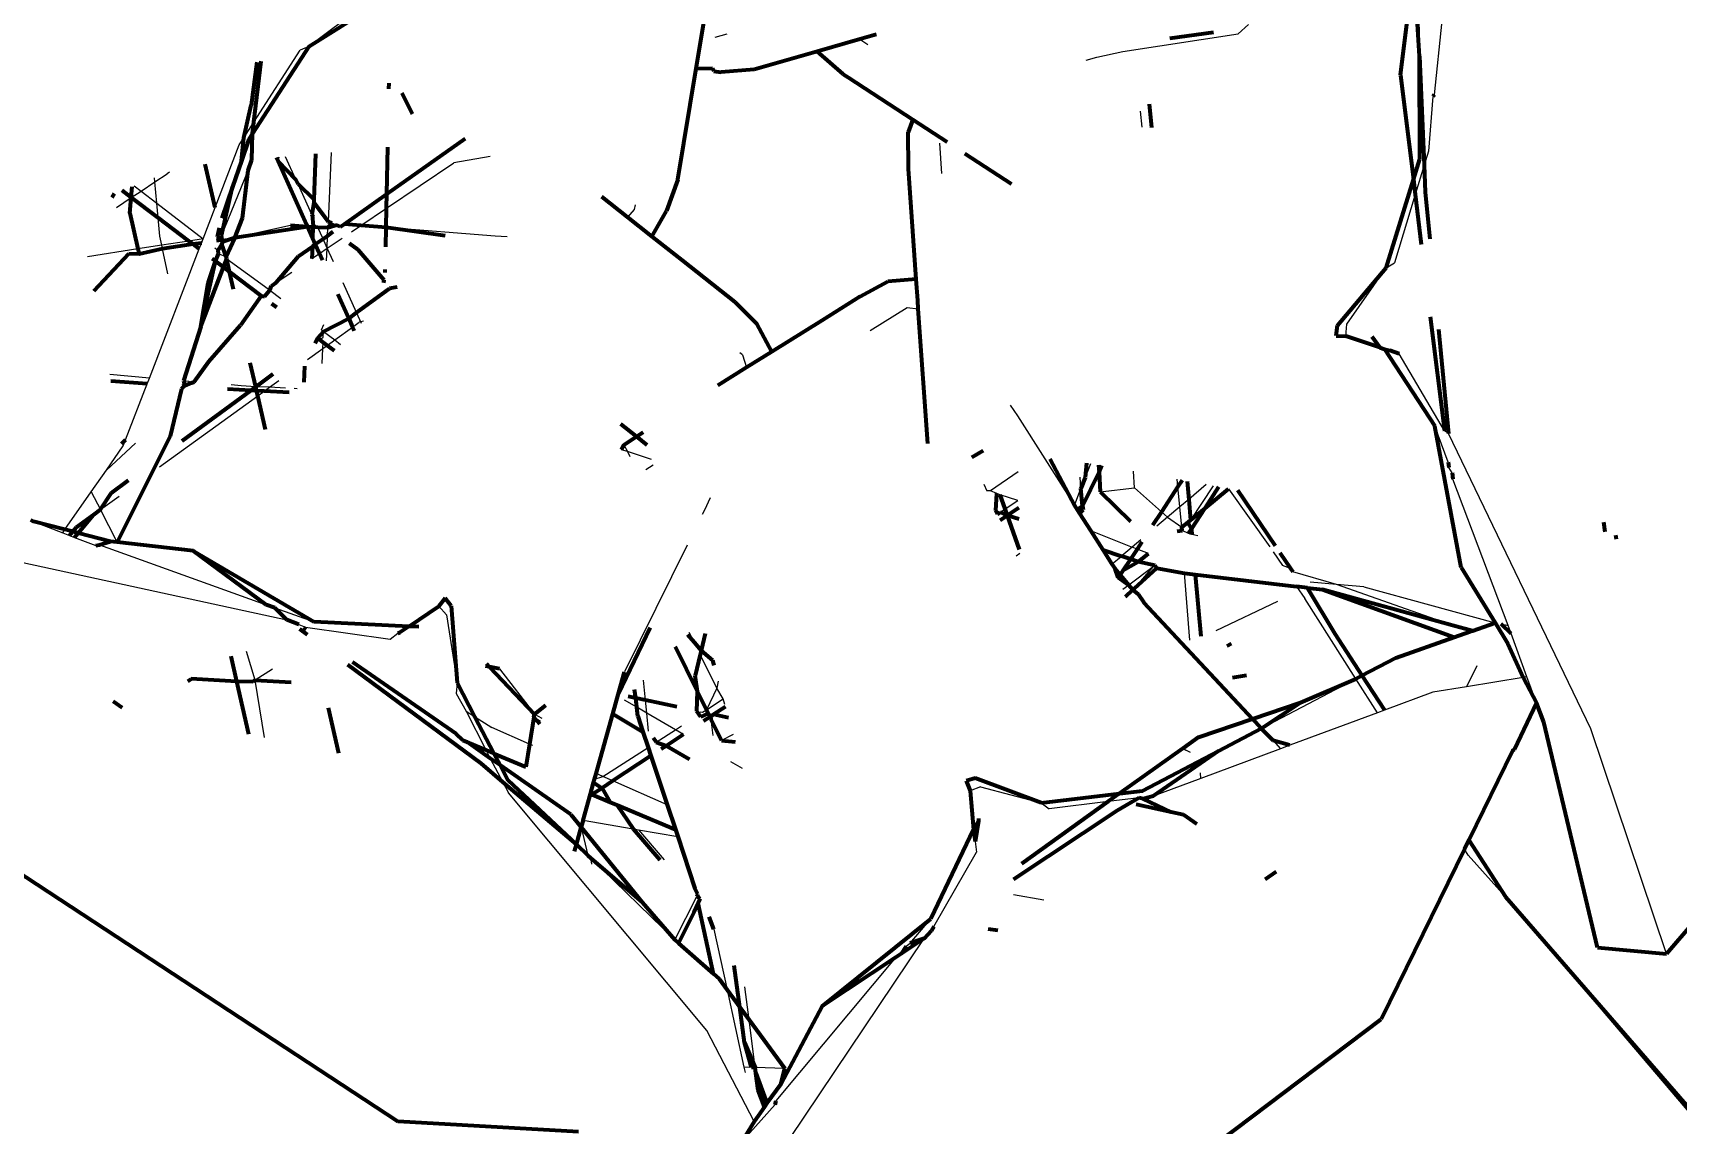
# Model space of a CAD drawing. Header units: millimetres. Extents: x 4307 to 31003, y 2809 to 20009.
# Drawn here: x 11019.29 to 11040.59, y 12878.41 to 12892.54 of the extents above; entities that cross this region are included whole.
import ezdxf

# ---------------------------------------------------------------- set-up
doc = ezdxf.new("R2010")
doc.units = ezdxf.units.MM
doc.layers.add('ProfileEdges', color=7, linetype='Continuous')

msp = doc.modelspace()

# ---------------------------------------------------------------- linework, layer by layer
for p, q in [((11037.24, 12892.243), (11037.237, 12893.425)), ((11023.552, 12892.883), (11022.865, 12892.366)), ((11037.532, 12892.699), (11037.432, 12891.744)), ((11028.275, 12892.527), (11028.121, 12892.484)), ((11033.401, 12892.303), (11034.895, 12892.533)), ((11034.895, 12892.533), (11035.026, 12892.652)), ((11022.151, 12891.389), (11022.751, 12892.322)), ((11022.865, 12892.366), (11022.751, 12892.322)), ((11029.998, 12892.462), (11030.102, 12892.394)), ((11033.065, 12892.231), (11033.401, 12892.303)), ((11032.926, 12892.193), (11033.065, 12892.231)), ((11037.416, 12891.719), (11037.356, 12891.012)), ((11033.626, 12891.532), (11033.649, 12891.322)), ((11022.021, 12891.186), (11022.151, 12891.389)), ((11021.65, 12890.283), (11021.962, 12891.094)), ((11021.962, 12891.094), (11022.021, 12891.186)), ((11023.153, 12890.998), (11023.115, 12890.103)), ((11031.028, 12891.119), (11031.054, 12890.723)), ((11037.356, 12891.012), (11037.301, 12890.832)), ((11022.474, 12890.934), (11022.469, 12890.882)), ((11022.697, 12890.649), (11022.563, 12890.942)), ((11023.87, 12890.277), (11024.741, 12890.864)), ((11025.211, 12890.945), (11024.741, 12890.864)), ((11037.301, 12890.832), (11037.185, 12890.452)), ((11020.604, 12890.565), (11020.694, 12890.496)), ((11020.694, 12890.496), (11020.872, 12890.615)), ((11020.872, 12890.615), (11020.868, 12890.668)), ((11020.872, 12890.615), (11021.03, 12890.72)), ((11020.897, 12890.34), (11020.872, 12890.615)), ((11021.06, 12890.743), (11021.03, 12890.72)), ((11021.733, 12889.919), (11022.077, 12890.762)), ((11022.903, 12890.196), (11022.726, 12890.585)), ((11020.375, 12890.284), (11020.566, 12890.413)), ((11020.566, 12890.413), (11020.694, 12890.496)), ((11020.694, 12890.496), (11020.897, 12890.34)), ((11037.185, 12890.452), (11036.917, 12889.57)), ((11020.897, 12890.34), (11021.495, 12889.88)), ((11020.914, 12890.15), (11020.897, 12890.34)), ((11020.935, 12889.914), (11020.914, 12890.15)), ((11021.495, 12889.88), (11021.65, 12890.283)), ((11023.539, 12890.053), (11023.87, 12890.277)), ((11027.077, 12890.257), (11026.99, 12890.158)), ((11027.087, 12890.319), (11027.077, 12890.257)), ((11022.625, 12890.05), (11021.905, 12889.89)), ((11022.981, 12890.026), (11022.919, 12890.068)), ((11023.048, 12889.878), (11022.981, 12890.026)), ((11023.107, 12889.92), (11023.111, 12890.023)), ((11023.16, 12890.084), (11023.227, 12890.054)), ((11023.417, 12889.971), (11023.539, 12890.053)), ((11025.277, 12889.913), (11023.865, 12890.027)), ((11020.652, 12889.749), (11019.998, 12889.646)), ((11020.96, 12889.797), (11020.652, 12889.749)), ((11020.801, 12888.078), (11021.444, 12889.75)), ((11020.96, 12889.797), (11020.935, 12889.914)), ((11021.31, 12889.851), (11020.96, 12889.797)), ((11020.969, 12889.75), (11020.96, 12889.797)), ((11021.037, 12889.426), (11020.969, 12889.75)), ((11021.495, 12889.88), (11021.31, 12889.851)), ((11021.444, 12889.75), (11021.473, 12889.825)), ((11021.473, 12889.825), (11021.495, 12889.88)), ((11021.647, 12889.763), (11021.69, 12889.73)), ((11021.744, 12889.871), (11021.681, 12889.905)), ((11021.72, 12889.861), (11021.733, 12889.919)), ((11021.905, 12889.89), (11021.744, 12889.871)), ((11023.001, 12889.69), (11023.1, 12889.757)), ((11023.1, 12889.757), (11023.048, 12889.878)), ((11023.093, 12889.595), (11023.1, 12889.757)), ((11023.1, 12889.757), (11023.107, 12889.92)), ((11023.1, 12889.757), (11023.295, 12889.889)), ((11023.184, 12889.581), (11023.1, 12889.757)), ((11025.432, 12889.906), (11025.277, 12889.913)), ((11021.694, 12889.684), (11021.794, 12889.65)), ((11021.801, 12889.619), (11022.339, 12889.231)), ((11022.905, 12889.625), (11023.001, 12889.69)), ((11036.302, 12888.776), (11036.81, 12889.502)), ((11036.81, 12889.502), (11036.917, 12889.57)), ((11022.442, 12889.313), (11022.643, 12889.449)), ((11023.483, 12888.924), (11023.307, 12889.309)), ((11022.339, 12889.231), (11022.36, 12889.215)), ((11022.36, 12889.215), (11022.5, 12889.107)), ((11023.546, 12888.785), (11023.483, 12888.924)), ((11030.131, 12888.693), (11030.61, 12888.989)), ((11030.61, 12888.989), (11030.753, 12888.974)), ((11023.027, 12888.702), (11023.058, 12888.769)), ((11023.027, 12888.702), (11023.054, 12888.681)), ((11023.051, 12888.606), (11023.054, 12888.681)), ((11023.054, 12888.681), (11023.199, 12888.57)), ((11023.199, 12888.57), (11023.43, 12888.737)), ((11023.43, 12888.737), (11023.516, 12888.799)), ((11023.572, 12888.812), (11023.516, 12888.799)), ((11036.287, 12888.62), (11036.302, 12888.776)), ((11022.848, 12888.316), (11023.045, 12888.458)), ((11023.005, 12888.572), (11023.051, 12888.606)), ((11023.036, 12888.266), (11023.045, 12888.458)), ((11023.045, 12888.458), (11023.048, 12888.539)), ((11023.045, 12888.458), (11023.101, 12888.499)), ((11023.101, 12888.499), (11023.199, 12888.57)), ((11023.199, 12888.57), (11023.276, 12888.511)), ((11028.476, 12888.378), (11028.444, 12888.404)), ((11028.476, 12888.378), (11028.531, 12888.213)), ((11037.563, 12887.394), (11036.979, 12888.389)), ((11020.801, 12888.078), (11020.287, 12888.122)), ((11020.771, 12888.003), (11020.801, 12888.078)), ((11021.312, 12888.035), (11021.24, 12888.041)), ((11021.348, 12888.014), (11021.312, 12888.035)), ((11022.354, 12887.958), (11022.475, 12888.046)), ((11020.492, 12887.276), (11020.771, 12888.003)), ((11020.931, 12886.929), (11022.203, 12887.849)), ((11021.988, 12887.978), (11021.858, 12887.989)), ((11022.177, 12887.964), (11021.988, 12887.978)), ((11022.354, 12887.958), (11022.177, 12887.964)), ((11022.203, 12887.849), (11022.285, 12887.909)), ((11022.285, 12887.909), (11022.354, 12887.958)), ((11022.561, 12887.947), (11022.354, 12887.958)), ((11022.715, 12887.939), (11022.675, 12887.941)), ((11031.941, 12887.726), (11032.036, 12887.588)), ((11032.036, 12887.588), (11032.775, 12886.429)), ((11037.613, 12886.988), (11037.441, 12887.457)), ((11037.615, 12887.362), (11037.563, 12887.394)), ((11020.621, 12887.233), (11020.243, 12886.886)), ((11020.243, 12886.886), (11020.462, 12887.2)), ((11020.462, 12887.2), (11020.492, 12887.276)), ((11026.943, 12887.212), (11026.988, 12887.125)), ((11039.459, 12883.539), (11037.615, 12887.362)), ((11026.988, 12887.125), (11026.911, 12887.15)), ((11027.302, 12887.023), (11026.988, 12887.125)), ((11026.988, 12887.125), (11027.021, 12887.062)), ((11027.228, 12886.896), (11027.323, 12886.955)), ((11032.982, 12886.968), (11032.915, 12886.792)), ((11020.046, 12886.603), (11020.243, 12886.886)), ((11032.048, 12886.863), (11031.689, 12886.619)), ((11032.859, 12886.648), (11032.847, 12886.795)), ((11033.551, 12886.658), (11033.538, 12886.873)), ((11034.113, 12886.672), (11034.103, 12886.769)), ((11037.664, 12886.849), (11037.622, 12886.918)), ((11038.388, 12884.877), (11037.672, 12886.768)), ((11019.707, 12886.117), (11020.046, 12886.603)), ((11020.046, 12886.603), (11020.166, 12886.375)), ((11020.166, 12886.375), (11020.407, 12886.549)), ((11028.058, 12886.526), (11027.985, 12886.369)), ((11031.603, 12886.705), (11031.642, 12886.616)), ((11031.689, 12886.619), (11031.642, 12886.616)), ((11031.772, 12886.582), (11031.689, 12886.619)), ((11031.814, 12886.568), (11031.772, 12886.582)), ((11032.042, 12886.495), (11031.814, 12886.568)), ((11032.775, 12886.429), (11032.859, 12886.648)), ((11033.109, 12886.606), (11033.551, 12886.658)), ((11033.551, 12886.658), (11033.9, 12886.347)), ((11034.139, 12886.411), (11034.113, 12886.672)), ((11034.481, 12886.699), (11034.254, 12886.508)), ((11034.572, 12886.683), (11034.278, 12886.239)), ((11034.77, 12886.646), (11035.302, 12885.892)), ((11020.385, 12885.955), (11020.166, 12886.375)), ((11027.985, 12886.369), (11027.956, 12886.312)), ((11031.815, 12886.34), (11031.88, 12886.384)), ((11031.88, 12886.384), (11032.042, 12886.495)), ((11033.9, 12886.347), (11033.979, 12886.276)), ((11034.139, 12886.411), (11033.979, 12886.276)), ((11034.254, 12886.508), (11034.139, 12886.411)), ((11034.166, 12886.147), (11034.139, 12886.411)), ((11019.302, 12886.222), (11019.679, 12886.076)), ((11019.679, 12886.076), (11019.707, 12886.117)), ((11032.982, 12886.105), (11033.521, 12885.891)), ((11033.979, 12886.276), (11033.841, 12886.16)), ((11033.979, 12886.276), (11034.166, 12886.147)), ((11034.25, 12886.064), (11034.17, 12886.106)), ((11019.679, 12886.076), (11019.768, 12886.041)), ((11019.768, 12886.041), (11019.833, 12886.016)), ((11019.833, 12886.016), (11020.105, 12885.91)), ((11020.153, 12885.918), (11022.313, 12885.145)), ((11027.76, 12885.916), (11026.95, 12884.277)), ((11033.521, 12885.891), (11033.382, 12885.773)), ((11033.633, 12885.985), (11033.521, 12885.891)), ((11033.585, 12885.865), (11033.521, 12885.891)), ((11034.294, 12886.054), (11034.25, 12886.064)), ((11034.371, 12886.036), (11034.294, 12886.054)), ((11018.862, 12885.756), (11022.581, 12884.948)), ((11032.066, 12885.809), (11032.019, 12885.774)), ((11033.26, 12885.67), (11033.382, 12885.773)), ((11033.734, 12885.806), (11033.585, 12885.865)), ((11035.346, 12885.828), (11035.467, 12885.651)), ((11033.792, 12885.633), (11033.478, 12885.399)), ((11033.553, 12885.355), (11033.792, 12885.633)), ((11033.819, 12885.653), (11033.792, 12885.633)), ((11034.268, 12884.687), (11034.199, 12885.554)), ((11035.571, 12885.615), (11035.467, 12885.651)), ((11036.168, 12885.406), (11035.601, 12885.571)), ((11033.478, 12885.399), (11033.4, 12885.342)), ((11035.651, 12885.381), (11035.758, 12885.225)), ((11036.168, 12885.406), (11035.826, 12885.436)), ((11036.522, 12885.374), (11036.168, 12885.406)), ((11037.675, 12884.877), (11036.168, 12885.406)), ((11036.522, 12885.374), (11038.219, 12884.912)), ((11022.423, 12885.106), (11022.935, 12884.923)), ((11024.548, 12885.127), (11024.646, 12885.014)), ((11035.402, 12885.184), (11034.605, 12884.808)), ((11036.418, 12884.187), (11035.758, 12885.225)), ((11022.736, 12884.887), (11022.821, 12884.854)), ((11022.821, 12884.854), (11023.916, 12884.7)), ((11024.646, 12885.014), (11024.784, 12884.132)), ((11037.899, 12884.799), (11037.675, 12884.877)), ((11038.3, 12884.897), (11038.388, 12884.877)), ((11038.427, 12884.77), (11038.388, 12884.877)), ((11023.916, 12884.7), (11024.015, 12884.777)), ((11027.851, 12884.66), (11027.789, 12884.787)), ((11038.633, 12884.211), (11038.427, 12884.77)), ((11022.171, 12884.17), (11022.057, 12884.54)), ((11028.145, 12884.064), (11027.93, 12884.5)), ((11022.392, 12884.31), (11022.171, 12884.17)), ((11025.331, 12884.313), (11025.785, 12883.73)), ((11035.194, 12883.544), (11036.418, 12884.187)), ((11036.698, 12883.746), (11036.418, 12884.187)), ((11037.984, 12884.355), (11037.849, 12884.083)), ((11038.585, 12884.203), (11037.849, 12884.083)), ((11038.633, 12884.211), (11038.585, 12884.203)), ((11038.756, 12883.875), (11038.633, 12884.211)), ((11022.29, 12883.425), (11022.171, 12884.17)), ((11024.784, 12884.132), (11024.77, 12883.995)), ((11024.77, 12883.995), (11024.9, 12883.769)), ((11027.222, 12883.91), (11027.198, 12884.168)), ((11028.145, 12884.064), (11028.01, 12883.785)), ((11028.165, 12884.156), (11028.145, 12884.064)), ((11028.228, 12883.926), (11028.145, 12884.064)), ((11037.415, 12884.012), (11036.787, 12883.779)), ((11037.849, 12884.083), (11037.415, 12884.012)), ((11024.9, 12883.769), (11025.01, 12883.699)), ((11024.9, 12883.769), (11025.156, 12883.265)), ((11027.109, 12883.819), (11026.952, 12883.911)), ((11027.239, 12883.743), (11027.109, 12883.819)), ((11027.239, 12883.743), (11027.222, 12883.91)), ((11027.916, 12883.724), (11027.929, 12883.76)), ((11027.929, 12883.76), (11027.96, 12883.753)), ((11027.96, 12883.753), (11028.01, 12883.785)), ((11028.01, 12883.785), (11028.228, 12883.926)), ((11028.248, 12883.855), (11028.228, 12883.926)), ((11036.698, 12883.746), (11035.565, 12883.325)), ((11036.787, 12883.779), (11036.698, 12883.746)), ((11025.01, 12883.699), (11025.234, 12883.557)), ((11025.721, 12883.341), (11025.234, 12883.557)), ((11025.864, 12883.632), (11025.778, 12883.689)), ((11025.785, 12883.73), (11025.879, 12883.678)), ((11027.261, 12883.508), (11027.239, 12883.743)), ((11027.609, 12883.526), (11027.239, 12883.743)), ((11027.609, 12883.526), (11027.687, 12883.576)), ((11028.097, 12883.454), (11028.071, 12883.661)), ((11040.438, 12880.628), (11039.459, 12883.539)), ((11025.763, 12883.323), (11025.721, 12883.341)), ((11027.362, 12883.366), (11027.609, 12883.526)), ((11027.714, 12883.465), (11027.609, 12883.526)), ((11028.355, 12883.467), (11028.206, 12883.387)), ((11035.349, 12883.389), (11035.442, 12883.28)), ((11035.565, 12883.325), (11035.442, 12883.28)), ((11025.156, 12883.265), (11025.213, 12883.156)), ((11025.213, 12883.156), (11025.375, 12882.85)), ((11026.672, 12882.921), (11027.257, 12883.298)), ((11028.476, 12883.026), (11028.325, 12883.113)), ((11034.177, 12883.283), (11034.218, 12883.262)), ((11034.276, 12883.23), (11034.218, 12883.262)), ((11035.442, 12883.28), (11034.411, 12882.897)), ((11026.563, 12882.888), (11026.672, 12882.921)), ((11026.672, 12882.921), (11026.583, 12882.96)), ((11026.801, 12882.864), (11026.672, 12882.921)), ((11034.411, 12882.897), (11033.792, 12882.667)), ((11034.411, 12882.897), (11034.405, 12882.967)), ((11025.375, 12882.85), (11025.448, 12882.712)), ((11028.018, 12879.633), (11025.448, 12882.712)), ((11027.504, 12882.553), (11026.801, 12882.864)), ((11031.557, 12882.788), (11031.423, 12882.737)), ((11031.557, 12882.788), (11032.343, 12882.58)), ((11032.343, 12882.58), (11032.449, 12882.503)), ((11033.213, 12882.596), (11032.449, 12882.503)), ((11033.611, 12882.645), (11033.213, 12882.596)), ((11026.389, 12882.264), (11026.475, 12881.901)), ((11026.415, 12882.356), (11027.062, 12882.244)), ((11027.062, 12882.244), (11027.13, 12882.233)), ((11027.13, 12882.233), (11027.466, 12881.845)), ((11027.13, 12882.233), (11027.64, 12882.145)), ((11031.489, 12882.08), (11031.509, 12881.942)), ((11026.509, 12881.869), (11027.604, 12880.806)), ((11026.509, 12881.869), (11026.522, 12881.787)), ((11030.955, 12880.982), (11031.509, 12881.942)), ((11037.87, 12881.904), (11037.822, 12881.98)), ((11037.87, 12881.904), (11038.354, 12881.365)), ((11027.604, 12880.806), (11027.886, 12881.367)), ((11031.988, 12881.394), (11032.377, 12881.327)), ((11038.354, 12881.365), (11041.502, 12877.665)), ((11030.648, 12880.763), (11030.917, 12881.079)), ((11028.106, 12880.944), (11028.279, 12880.16)), ((11028.521, 12877.389), (11030.829, 12880.823)), ((11028.915, 12878.726), (11030.465, 12880.582)), ((11030.596, 12880.726), (11030.648, 12880.763)), ((11028.279, 12880.16), (11028.495, 12879.159)), ((11028.563, 12879.773), (11028.509, 12880.2)), ((11028.642, 12879.154), (11028.563, 12879.773)), ((11028.627, 12878.457), (11028.018, 12879.633)), ((11028.595, 12879.156), (11028.495, 12879.159)), ((11028.495, 12879.159), (11028.513, 12879.093)), ((11029.027, 12879.142), (11028.642, 12879.154)), ((11028.466, 12878.19), (11028.901, 12878.675))]:
    msp.add_line(p, q)
at = {"layer": 'ProfileEdges', "lineweight": 211}
for p, q in [((11036.994, 12891.999), (11037.172, 12893.401)), ((11037.24, 12892.243), (11037.172, 12893.401)), ((11022.865, 12892.366), (11023.669, 12892.871)), ((11027.879, 12892.083), (11027.987, 12892.727)), ((11030.209, 12892.523), (11029.998, 12892.462)), ((11034.011, 12892.476), (11034.573, 12892.555)), ((11022.865, 12892.366), (11022.134, 12891.242)), ((11029.443, 12892.303), (11028.629, 12892.069)), ((11029.998, 12892.462), (11029.443, 12892.303)), ((11029.781, 12892.01), (11029.443, 12892.303)), ((11022.19, 12892.165), (11022.117, 12891.607)), ((11022.151, 12891.389), (11022.246, 12892.18)), ((11027.64, 12890.649), (11027.879, 12892.083)), ((11027.879, 12892.083), (11028.09, 12892.089)), ((11028.108, 12892.048), (11028.09, 12892.089)), ((11028.629, 12892.069), (11028.202, 12892.034)), ((11037.244, 12890.913), (11037.24, 12892.243)), ((11037.24, 12892.243), (11037.301, 12890.832)), ((11023.901, 12891.818), (11023.902, 12891.894)), ((11028.108, 12892.048), (11028.202, 12892.034)), ((11029.781, 12892.01), (11029.85, 12891.965)), ((11029.85, 12891.965), (11030.681, 12891.424)), ((11036.994, 12891.999), (11037.162, 12890.645)), ((11024.208, 12891.492), (11024.074, 12891.763)), ((11033.741, 12891.628), (11033.773, 12891.321)), ((11037.432, 12891.744), (11037.416, 12891.719)), ((11022.021, 12891.186), (11022.117, 12891.607)), ((11030.681, 12891.424), (11030.623, 12891.26)), ((11030.681, 12891.424), (11031.128, 12891.133)), ((11022.134, 12891.242), (11022.086, 12891.169)), ((11022.126, 12890.901), (11022.134, 12891.242)), ((11022.134, 12891.242), (11022.151, 12891.389)), ((11030.627, 12890.785), (11030.623, 12891.26)), ((11021.992, 12890.888), (11022.021, 12891.186)), ((11022.086, 12891.169), (11021.992, 12890.888)), ((11023.873, 12890.461), (11024.889, 12891.177)), ((11023.873, 12890.461), (11023.886, 12891.067)), ((11021.65, 12890.283), (11021.523, 12890.844)), ((11021.992, 12890.888), (11021.877, 12890.553)), ((11022.077, 12890.762), (11022.126, 12890.901)), ((11022.446, 12890.931), (11022.469, 12890.882)), ((11022.469, 12890.882), (11022.697, 12890.649)), ((11022.469, 12890.882), (11022.834, 12890.063)), ((11022.949, 12890.978), (11022.929, 12890.388)), ((11030.727, 12889.357), (11030.627, 12890.785)), ((11031.354, 12890.985), (11031.959, 12890.591)), ((11037.162, 12890.645), (11037.244, 12890.913)), ((11037.301, 12890.832), (11037.316, 12890.481)), ((11022.004, 12890.148), (11022.077, 12890.762)), ((11022.726, 12890.585), (11022.697, 12890.649)), ((11022.726, 12890.585), (11022.929, 12890.388)), ((11027.64, 12890.649), (11027.495, 12890.243)), ((11036.81, 12889.502), (11037.162, 12890.645)), ((11037.162, 12890.645), (11037.185, 12890.452)), ((11020.345, 12890.465), (11020.313, 12890.413)), ((11020.566, 12890.413), (11020.446, 12890.504)), ((11020.547, 12890.21), (11020.566, 12890.413)), ((11020.566, 12890.413), (11020.579, 12890.556)), ((11020.914, 12890.15), (11020.566, 12890.413)), ((11021.733, 12889.919), (11021.877, 12890.553)), ((11021.877, 12890.553), (11021.738, 12890.145)), ((11022.928, 12890.351), (11022.903, 12890.196)), ((11022.929, 12890.388), (11022.928, 12890.351)), ((11022.928, 12890.351), (11023.115, 12890.103)), ((11023.321, 12890.071), (11023.873, 12890.461)), ((11023.87, 12890.277), (11023.873, 12890.461)), ((11026.99, 12890.158), (11026.657, 12890.421)), ((11037.185, 12890.452), (11037.265, 12889.807)), ((11037.316, 12890.481), (11037.374, 12889.881)), ((11020.547, 12890.21), (11020.652, 12889.749)), ((11021.31, 12889.851), (11020.914, 12890.15)), ((11021.905, 12889.89), (11022.004, 12890.148)), ((11022.903, 12890.196), (11022.917, 12890.165)), ((11022.919, 12890.068), (11022.917, 12890.165)), ((11023.865, 12890.027), (11023.87, 12890.277)), ((11027.306, 12889.908), (11026.99, 12890.158)), ((11027.306, 12889.908), (11027.495, 12890.243)), ((11021.681, 12889.905), (11021.709, 12890.023)), ((11022.846, 12890.035), (11021.905, 12889.89)), ((11022.846, 12890.035), (11022.625, 12890.05)), ((11022.834, 12890.063), (11022.846, 12890.035)), ((11022.918, 12890.03), (11022.846, 12890.035)), ((11022.846, 12890.035), (11022.913, 12889.886)), ((11022.918, 12890.03), (11022.913, 12889.886)), ((11022.919, 12890.068), (11022.918, 12890.03)), ((11022.981, 12890.026), (11022.918, 12890.03)), ((11023.111, 12890.023), (11022.981, 12890.026)), ((11023.107, 12889.92), (11023.181, 12889.972)), ((11023.16, 12890.084), (11023.111, 12890.023)), ((11023.227, 12890.054), (11023.111, 12890.023)), ((11023.115, 12890.103), (11023.16, 12890.084)), ((11023.27, 12890.035), (11023.227, 12890.054)), ((11023.27, 12890.035), (11023.321, 12890.071)), ((11023.539, 12890.053), (11023.321, 12890.071)), ((11023.865, 12890.027), (11023.539, 12890.053)), ((11023.86, 12889.776), (11023.865, 12890.027)), ((11024.628, 12889.916), (11023.865, 12890.027)), ((11020.652, 12889.749), (11020.667, 12889.681)), ((11020.969, 12889.75), (11020.667, 12889.681)), ((11021.367, 12889.809), (11020.969, 12889.75)), ((11021.367, 12889.809), (11021.31, 12889.851)), ((11021.473, 12889.825), (11021.367, 12889.809)), ((11021.444, 12889.75), (11021.367, 12889.809)), ((11021.72, 12889.861), (11021.669, 12889.854)), ((11021.72, 12889.861), (11021.681, 12889.905)), ((11021.69, 12889.73), (11021.737, 12889.804)), ((11021.694, 12889.684), (11021.69, 12889.73)), ((11021.75, 12889.842), (11021.72, 12889.861)), ((11021.744, 12889.871), (11021.733, 12889.919)), ((11021.737, 12889.804), (11021.75, 12889.842)), ((11021.794, 12889.65), (11021.737, 12889.804)), ((11021.75, 12889.842), (11021.744, 12889.871)), ((11021.905, 12889.89), (11021.75, 12889.842)), ((11021.794, 12889.65), (11021.905, 12889.89)), ((11022.729, 12889.653), (11022.91, 12889.781)), ((11022.91, 12889.781), (11022.905, 12889.625)), ((11022.948, 12889.808), (11022.91, 12889.781)), ((11022.913, 12889.886), (11022.948, 12889.808)), ((11022.948, 12889.808), (11023.048, 12889.878)), ((11022.948, 12889.808), (11023.001, 12889.69)), ((11023.048, 12889.878), (11023.107, 12889.92)), ((11023.385, 12889.824), (11023.498, 12889.741)), ((11023.498, 12889.741), (11023.836, 12889.349)), ((11027.7, 12889.597), (11027.306, 12889.908)), ((11020.533, 12889.685), (11020.082, 12889.204)), ((11020.667, 12889.681), (11020.533, 12889.685)), ((11021.465, 12888.743), (11021.658, 12889.589)), ((11021.465, 12888.743), (11021.76, 12889.512)), ((11021.559, 12889.304), (11021.658, 12889.589)), ((11021.658, 12889.589), (11021.614, 12889.622)), ((11021.658, 12889.589), (11021.694, 12889.684)), ((11021.76, 12889.512), (11021.658, 12889.589)), ((11021.76, 12889.512), (11021.801, 12889.619)), ((11021.839, 12889.452), (11021.76, 12889.512)), ((11021.801, 12889.619), (11021.794, 12889.65)), ((11021.839, 12889.452), (11021.801, 12889.619)), ((11022.442, 12889.313), (11022.729, 12889.653)), ((11023.001, 12889.69), (11023.039, 12889.604)), ((11028.383, 12889.058), (11027.7, 12889.597)), ((11036.182, 12888.757), (11036.81, 12889.502)), ((11021.465, 12888.743), (11021.559, 12889.304)), ((11021.89, 12889.227), (11021.839, 12889.452)), ((11022.248, 12889.143), (11021.839, 12889.452)), ((11022.381, 12889.272), (11022.442, 12889.313)), ((11023.836, 12889.349), (11023.83, 12889.309)), ((11023.853, 12889.444), (11023.854, 12889.481)), ((11030.003, 12889.131), (11030.358, 12889.328)), ((11030.467, 12889.337), (11030.358, 12889.328)), ((11030.727, 12889.357), (11030.467, 12889.337)), ((11030.746, 12889.082), (11030.727, 12889.357)), ((11022.248, 12889.143), (11021.978, 12888.762)), ((11022.248, 12889.143), (11022.291, 12889.133)), ((11022.291, 12889.133), (11022.36, 12889.215)), ((11022.36, 12889.215), (11022.381, 12889.272)), ((11023.239, 12889.161), (11023.38, 12888.848)), ((11023.483, 12888.924), (11023.907, 12889.235)), ((11024.007, 12889.255), (11023.907, 12889.235)), ((11030.003, 12889.131), (11029.509, 12888.823)), ((11030.753, 12888.974), (11030.746, 12889.082)), ((11022.451, 12888.99), (11022.386, 12889.039)), ((11023.38, 12888.848), (11023.483, 12888.924)), ((11028.383, 12889.058), (11028.662, 12888.777)), ((11030.875, 12887.231), (11030.753, 12888.974)), ((11037.381, 12888.87), (11037.563, 12887.394)), ((11021.465, 12888.743), (11021.24, 12888.041)), ((11021.569, 12888.291), (11021.978, 12888.762)), ((11022.976, 12888.593), (11023.054, 12888.681)), ((11023.054, 12888.681), (11023.38, 12888.848)), ((11023.38, 12888.848), (11023.43, 12888.737)), ((11023.43, 12888.737), (11023.452, 12888.689)), ((11028.859, 12888.418), (11028.662, 12888.777)), ((11029.509, 12888.823), (11028.859, 12888.418)), ((11036.162, 12888.626), (11036.182, 12888.757)), ((11037.486, 12888.711), (11037.615, 12887.362)), ((11022.947, 12888.53), (11022.976, 12888.593)), ((11023.005, 12888.572), (11022.976, 12888.593)), ((11023.048, 12888.539), (11023.005, 12888.572)), ((11023.101, 12888.499), (11023.048, 12888.539)), ((11023.195, 12888.428), (11023.101, 12888.499)), ((11036.162, 12888.626), (11036.287, 12888.62)), ((11036.728, 12888.472), (11036.287, 12888.62)), ((11036.626, 12888.617), (11036.728, 12888.472)), ((11036.728, 12888.472), (11036.789, 12888.452)), ((11036.789, 12888.452), (11036.859, 12888.433)), ((11036.789, 12888.452), (11037.441, 12887.457)), ((11036.979, 12888.389), (11036.859, 12888.433)), ((11021.382, 12888.029), (11021.569, 12888.291)), ((11022.177, 12887.964), (11022.106, 12888.273)), ((11022.808, 12888.23), (11022.798, 12888.024)), ((11028.859, 12888.418), (11028.531, 12888.213)), ((11020.771, 12888.003), (11020.303, 12888.037)), ((11021.24, 12888.041), (11021.261, 12887.978)), ((11021.348, 12888.014), (11021.261, 12887.978)), ((11021.348, 12888.014), (11021.382, 12888.029)), ((11022.177, 12887.964), (11022.403, 12888.13)), ((11028.531, 12888.213), (11028.157, 12887.98)), ((11021.215, 12887.936), (11021.071, 12887.325)), ((11021.215, 12887.936), (11021.261, 12887.978)), ((11021.261, 12887.978), (11021.223, 12887.969)), ((11021.226, 12887.266), (11022.114, 12887.918)), ((11022.114, 12887.918), (11021.81, 12887.934)), ((11022.114, 12887.918), (11022.177, 12887.964)), ((11022.188, 12887.914), (11022.114, 12887.918)), ((11022.188, 12887.914), (11022.177, 12887.964)), ((11022.203, 12887.849), (11022.188, 12887.914)), ((11022.285, 12887.909), (11022.188, 12887.914)), ((11022.302, 12887.411), (11022.203, 12887.849)), ((11022.61, 12887.891), (11022.285, 12887.909)), ((11027.106, 12887.32), (11026.905, 12887.482)), ((11027.106, 12887.32), (11027.191, 12887.378)), ((11037.781, 12885.625), (11037.441, 12887.457)), ((11021.071, 12887.325), (11020.385, 12885.955)), ((11020.439, 12887.228), (11020.492, 12887.276)), ((11026.943, 12887.212), (11026.911, 12887.15)), ((11026.943, 12887.212), (11027.106, 12887.32)), ((11027.245, 12887.208), (11027.106, 12887.32)), ((11031.447, 12887.052), (11031.594, 12887.141)), ((11032.457, 12887.033), (11032.775, 12886.429)), ((11032.933, 12886.974), (11032.915, 12886.792)), ((11033.088, 12886.954), (11033.094, 12886.859)), ((11033.094, 12886.859), (11033.129, 12886.948)), ((11037.613, 12886.988), (11037.622, 12886.918)), ((11020.309, 12886.592), (11020.53, 12886.755)), ((11032.915, 12886.792), (11032.859, 12886.648)), ((11032.878, 12886.42), (11033.094, 12886.859)), ((11033.094, 12886.859), (11033.109, 12886.606)), ((11034.168, 12886.757), (11034.113, 12886.672)), ((11034.233, 12886.745), (11034.254, 12886.508)), ((11037.664, 12886.849), (11037.672, 12886.768)), ((11020.166, 12886.375), (11020.309, 12886.592)), ((11031.756, 12886.362), (11031.772, 12886.582)), ((11031.88, 12886.384), (11031.814, 12886.568)), ((11032.878, 12886.42), (11032.859, 12886.648)), ((11033.109, 12886.606), (11033.5, 12886.222)), ((11034.113, 12886.672), (11033.9, 12886.347)), ((11034.466, 12886.395), (11034.644, 12886.669)), ((11034.466, 12886.395), (11034.77, 12886.646)), ((11034.887, 12886.625), (11035.375, 12885.905)), ((11019.855, 12886.15), (11020.076, 12886.309)), ((11019.88, 12886.072), (11020.076, 12886.309)), ((11020.076, 12886.309), (11020.166, 12886.375)), ((11031.778, 12886.314), (11031.756, 12886.362)), ((11031.778, 12886.314), (11031.815, 12886.34)), ((11031.91, 12886.299), (11031.815, 12886.34)), ((11031.91, 12886.299), (11031.88, 12886.384)), ((11032.056, 12886.398), (11031.91, 12886.299)), ((11032.775, 12886.429), (11032.812, 12886.371)), ((11032.878, 12886.42), (11032.812, 12886.371)), ((11032.812, 12886.371), (11032.842, 12886.325)), ((11032.842, 12886.325), (11032.888, 12886.373)), ((11032.842, 12886.325), (11032.982, 12886.105)), ((11032.878, 12886.42), (11032.888, 12886.373)), ((11033.9, 12886.347), (11033.786, 12886.173)), ((11034.254, 12886.508), (11034.278, 12886.239)), ((11034.278, 12886.239), (11034.466, 12886.395)), ((11034.288, 12886.121), (11034.466, 12886.395)), ((11019.26, 12886.244), (11019.302, 12886.222)), ((11019.707, 12886.117), (11019.302, 12886.222)), ((11019.808, 12886.091), (11019.707, 12886.117)), ((11019.768, 12886.041), (11019.808, 12886.091)), ((11019.808, 12886.091), (11019.855, 12886.15)), ((11019.88, 12886.072), (11019.808, 12886.091)), ((11031.91, 12886.299), (11031.814, 12886.233)), ((11032.065, 12885.86), (11031.91, 12886.299)), ((11032.058, 12886.251), (11031.91, 12886.299)), ((11032.982, 12886.105), (11033.142, 12885.855)), ((11034.106, 12886.098), (11034.17, 12886.106)), ((11034.243, 12886.21), (11034.166, 12886.147)), ((11034.17, 12886.106), (11034.166, 12886.147)), ((11034.278, 12886.239), (11034.243, 12886.21)), ((11034.243, 12886.21), (11034.288, 12886.121)), ((11034.25, 12886.064), (11034.288, 12886.121)), ((11034.288, 12886.121), (11034.294, 12886.054)), ((11039.625, 12886.214), (11039.639, 12886.088)), ((11019.833, 12886.016), (11019.88, 12886.072)), ((11020.299, 12885.963), (11019.88, 12886.072)), ((11020.105, 12885.91), (11020.153, 12885.918)), ((11020.153, 12885.918), (11020.299, 12885.963)), ((11020.385, 12885.955), (11020.299, 12885.963)), ((11021.368, 12885.843), (11020.385, 12885.955)), ((11033.647, 12885.96), (11033.585, 12885.865)), ((11039.791, 12885.992), (11039.784, 12886.043)), ((11021.368, 12885.843), (11022.935, 12884.923)), ((11022.313, 12885.145), (11021.368, 12885.843)), ((11033.142, 12885.855), (11033.26, 12885.67)), ((11033.142, 12885.855), (11033.382, 12885.773)), ((11033.26, 12885.67), (11033.3, 12885.607)), ((11033.499, 12885.733), (11033.382, 12885.773)), ((11033.499, 12885.733), (11033.402, 12885.586)), ((11033.402, 12885.586), (11033.599, 12885.699)), ((11033.585, 12885.865), (11033.499, 12885.733)), ((11033.599, 12885.699), (11033.499, 12885.733)), ((11033.599, 12885.699), (11033.734, 12885.806)), ((11033.819, 12885.653), (11033.599, 12885.699)), ((11035.435, 12885.815), (11035.571, 12885.615)), ((11033.342, 12885.495), (11033.3, 12885.607)), ((11033.366, 12885.53), (11033.3, 12885.607)), ((11033.366, 12885.53), (11033.342, 12885.495)), ((11033.478, 12885.399), (11033.342, 12885.495)), ((11033.402, 12885.586), (11033.366, 12885.53)), ((11033.366, 12885.53), (11033.478, 12885.399)), ((11033.553, 12885.355), (11033.84, 12885.617)), ((11033.84, 12885.617), (11033.819, 12885.653)), ((11033.84, 12885.617), (11034.199, 12885.554)), ((11034.199, 12885.554), (11034.339, 12885.537)), ((11034.339, 12885.537), (11034.409, 12884.737)), ((11034.339, 12885.537), (11035.651, 12885.381)), ((11035.571, 12885.615), (11035.601, 12885.571)), ((11037.781, 12885.625), (11038.219, 12884.912)), ((11033.436, 12885.247), (11033.532, 12885.336)), ((11033.532, 12885.336), (11033.478, 12885.399)), ((11033.532, 12885.336), (11033.553, 12885.355)), ((11033.532, 12885.336), (11033.601, 12885.28)), ((11033.601, 12885.28), (11033.671, 12885.173)), ((11035.787, 12885.365), (11035.651, 12885.381)), ((11035.787, 12885.365), (11036.144, 12884.769)), ((11035.787, 12885.365), (11035.984, 12885.341)), ((11035.984, 12885.341), (11037.692, 12884.726)), ((11037.675, 12884.877), (11035.984, 12885.341)), ((11022.423, 12885.106), (11022.313, 12885.145)), ((11022.581, 12884.948), (11022.423, 12885.106)), ((11024.158, 12884.864), (11024.548, 12885.127)), ((11024.628, 12885.231), (11024.548, 12885.127)), ((11024.705, 12885.13), (11024.628, 12885.231)), ((11024.705, 12885.13), (11024.784, 12884.132)), ((11033.671, 12885.173), (11035.079, 12883.667)), ((11022.736, 12884.887), (11022.581, 12884.948)), ((11022.845, 12884.753), (11022.746, 12884.826)), ((11022.828, 12884.823), (11022.797, 12884.845)), ((11024.158, 12884.864), (11022.935, 12884.923)), ((11024.158, 12884.864), (11024.042, 12884.785)), ((11024.287, 12884.858), (11024.158, 12884.864)), ((11027.284, 12884.846), (11026.868, 12883.982)), ((11037.926, 12884.808), (11037.675, 12884.877)), ((11037.926, 12884.808), (11038.219, 12884.912)), ((11038.219, 12884.912), (11038.387, 12884.638)), ((11038.427, 12884.77), (11038.3, 12884.897)), ((11024.015, 12884.777), (11024.042, 12884.785)), ((11027.894, 12884.021), (11027.609, 12884.598)), ((11027.764, 12884.761), (11027.851, 12884.66)), ((11027.851, 12884.66), (11027.943, 12884.554)), ((11027.995, 12884.773), (11027.943, 12884.554)), ((11034.75, 12884.613), (11034.806, 12884.642)), ((11036.144, 12884.769), (11036.496, 12884.228)), ((11036.935, 12884.458), (11037.692, 12884.726)), ((11037.692, 12884.726), (11037.899, 12884.799)), ((11037.899, 12884.799), (11037.926, 12884.808)), ((11038.387, 12884.638), (11038.585, 12884.203)), ((11021.853, 12884.48), (11021.929, 12884.15)), ((11024.771, 12883.472), (11023.429, 12884.403)), ((11027.93, 12884.5), (11027.865, 12884.23)), ((11027.943, 12884.554), (11027.93, 12884.5)), ((11027.943, 12884.554), (11028.091, 12884.425)), ((11028.091, 12884.425), (11028.108, 12884.363)), ((11036.496, 12884.228), (11036.935, 12884.458)), ((11021.299, 12884.157), (11021.339, 12884.184)), ((11021.929, 12884.15), (11021.339, 12884.184)), ((11025.095, 12883.091), (11023.369, 12884.366)), ((11025.204, 12884.34), (11025.152, 12884.351)), ((11025.166, 12884.383), (11025.204, 12884.34)), ((11025.331, 12884.313), (11025.204, 12884.34)), ((11025.204, 12884.34), (11025.785, 12883.73)), ((11026.868, 12883.982), (11026.95, 12884.277)), ((11027.894, 12884.021), (11027.865, 12884.23)), ((11035.002, 12884.23), (11034.822, 12884.199)), ((11035.7, 12883.878), (11036.418, 12884.187)), ((11036.418, 12884.187), (11036.496, 12884.228)), ((11036.496, 12884.228), (11036.787, 12883.779)), ((11038.585, 12884.203), (11038.756, 12883.875)), ((11021.929, 12884.15), (11022.084, 12883.468)), ((11022.139, 12884.147), (11021.929, 12884.15)), ((11022.171, 12884.17), (11022.139, 12884.147)), ((11022.171, 12884.17), (11022.637, 12884.142)), ((11024.784, 12884.132), (11025.01, 12883.699)), ((11026.799, 12883.733), (11026.868, 12883.982)), ((11027.095, 12883.937), (11027.082, 12884.047)), ((11027.887, 12883.769), (11027.894, 12884.021)), ((11028.01, 12883.785), (11027.894, 12884.021)), ((11020.448, 12883.81), (11020.333, 12883.891)), ((11023.253, 12883.223), (11023.119, 12883.811)), ((11025.785, 12883.73), (11025.933, 12883.844)), ((11027.095, 12883.937), (11026.997, 12883.958)), ((11027.222, 12883.91), (11027.095, 12883.937)), ((11027.109, 12883.819), (11027.095, 12883.937)), ((11027.122, 12883.704), (11027.109, 12883.819)), ((11027.627, 12883.824), (11027.222, 12883.91)), ((11027.916, 12883.724), (11027.887, 12883.769)), ((11028.01, 12883.785), (11028.033, 12883.737)), ((11028.257, 12883.823), (11028.104, 12883.722)), ((11035.079, 12883.667), (11035.7, 12883.878)), ((11035.194, 12883.544), (11035.7, 12883.878)), ((11038.471, 12883.276), (11038.756, 12883.875)), ((11038.849, 12883.623), (11038.756, 12883.875)), ((11025.01, 12883.699), (11025.26, 12883.221)), ((11025.778, 12883.689), (11025.721, 12883.341)), ((11025.778, 12883.689), (11025.785, 12883.73)), ((11025.778, 12883.689), (11025.854, 12883.602)), ((11026.583, 12882.96), (11026.799, 12883.733)), ((11026.799, 12883.733), (11027.189, 12883.501)), ((11027.122, 12883.704), (11027.189, 12883.501)), ((11027.938, 12883.692), (11027.916, 12883.724)), ((11028.033, 12883.737), (11027.938, 12883.692)), ((11028.066, 12883.698), (11027.975, 12883.637)), ((11028.033, 12883.737), (11028.066, 12883.698)), ((11028.104, 12883.722), (11028.066, 12883.698)), ((11028.071, 12883.661), (11028.066, 12883.698)), ((11028.206, 12883.387), (11028.071, 12883.661)), ((11028.296, 12883.681), (11028.104, 12883.722)), ((11034.381, 12883.43), (11035.079, 12883.667)), ((11034.644, 12883.255), (11035.194, 12883.544)), ((11035.194, 12883.544), (11035.079, 12883.667)), ((11035.194, 12883.544), (11035.349, 12883.389)), ((11039.546, 12880.709), (11038.849, 12883.623)), ((11024.857, 12883.39), (11024.771, 12883.472)), ((11024.857, 12883.39), (11024.911, 12883.368)), ((11024.911, 12883.368), (11025.156, 12883.265)), ((11025.213, 12883.156), (11024.911, 12883.368)), ((11025.721, 12883.341), (11025.674, 12883.048)), ((11027.189, 12883.501), (11027.257, 12883.298)), ((11027.322, 12883.423), (11027.362, 12883.366)), ((11027.362, 12883.366), (11027.494, 12883.32)), ((11027.494, 12883.32), (11027.426, 12883.275)), ((11027.714, 12883.465), (11027.494, 12883.32)), ((11027.494, 12883.32), (11027.791, 12883.144)), ((11028.206, 12883.387), (11028.382, 12883.369)), ((11034.381, 12883.43), (11034.177, 12883.283)), ((11035.565, 12883.325), (11035.349, 12883.389)), ((11025.156, 12883.265), (11025.26, 12883.221)), ((11025.34, 12883.068), (11025.213, 12883.156)), ((11025.26, 12883.221), (11025.34, 12883.068)), ((11025.26, 12883.221), (11025.674, 12883.048)), ((11027.293, 12883.188), (11026.801, 12882.864)), ((11027.257, 12883.298), (11027.293, 12883.188)), ((11027.293, 12883.188), (11027.504, 12882.553)), ((11034.177, 12883.283), (11033.36, 12882.701)), ((11033.657, 12882.736), (11034.644, 12883.255)), ((11034.644, 12883.255), (11033.792, 12882.667)), ((11038.446, 12883.252), (11037.88, 12882.097)), ((11038.446, 12883.252), (11038.471, 12883.276)), ((11025.375, 12882.85), (11025.095, 12883.091)), ((11025.34, 12883.068), (11025.441, 12882.875)), ((11026.255, 12882.428), (11025.34, 12883.068)), ((11026.563, 12882.888), (11026.583, 12882.96)), ((11031.488, 12882.9), (11031.373, 12882.865)), ((11032.343, 12882.58), (11031.488, 12882.9)), ((11026.327, 12882.041), (11025.375, 12882.85)), ((11025.441, 12882.875), (11026.327, 12882.041)), ((11026.501, 12882.666), (11026.51, 12882.698)), ((11026.534, 12882.688), (11026.501, 12882.666)), ((11026.51, 12882.698), (11026.55, 12882.842)), ((11026.51, 12882.698), (11026.534, 12882.688)), ((11026.663, 12882.772), (11026.534, 12882.688)), ((11026.534, 12882.688), (11026.765, 12882.591)), ((11026.55, 12882.842), (11026.563, 12882.888)), ((11026.55, 12882.842), (11026.663, 12882.772)), ((11026.801, 12882.864), (11026.663, 12882.772)), ((11026.663, 12882.772), (11026.765, 12882.591)), ((11031.373, 12882.865), (11031.423, 12882.737)), ((11031.423, 12882.737), (11031.466, 12882.236)), ((11032.343, 12882.58), (11033.36, 12882.701)), ((11033.36, 12882.701), (11033.213, 12882.596)), ((11033.36, 12882.701), (11033.657, 12882.736)), ((11017.793, 12882.543), (11024.022, 12878.455)), ((11026.415, 12882.356), (11026.501, 12882.666)), ((11026.765, 12882.591), (11026.851, 12882.555)), ((11026.851, 12882.555), (11027.609, 12882.237)), ((11026.851, 12882.555), (11027.062, 12882.244)), ((11027.504, 12882.553), (11027.609, 12882.237)), ((11033.333, 12882.481), (11031.986, 12881.589)), ((11033.213, 12882.596), (11032.09, 12881.793)), ((11033.611, 12882.645), (11033.333, 12882.481)), ((11034.028, 12882.46), (11033.574, 12882.557)), ((11033.666, 12882.632), (11033.611, 12882.645)), ((11033.792, 12882.667), (11033.666, 12882.632)), ((11034.028, 12882.46), (11033.666, 12882.632)), ((11026.255, 12882.428), (11026.389, 12882.264)), ((11026.327, 12882.041), (11026.389, 12882.264)), ((11026.415, 12882.356), (11026.389, 12882.264)), ((11026.389, 12882.264), (11027.178, 12881.295)), ((11031.532, 12882.346), (11031.466, 12882.236)), ((11031.532, 12882.346), (11031.489, 12882.08)), ((11031.534, 12882.379), (11031.532, 12882.346)), ((11034.186, 12882.426), (11034.028, 12882.46)), ((11034.357, 12882.304), (11034.186, 12882.426)), ((11027.062, 12882.244), (11027.407, 12881.841)), ((11027.609, 12882.237), (11027.64, 12882.145)), ((11027.64, 12882.145), (11027.863, 12881.471)), ((11031.466, 12882.236), (11030.917, 12881.079)), ((11031.466, 12882.236), (11031.489, 12882.08)), ((11037.88, 12882.097), (11037.822, 12881.98)), ((11037.88, 12882.097), (11038.354, 12881.365)), ((11026.303, 12881.956), (11026.327, 12882.041)), ((11026.327, 12882.041), (11026.475, 12881.901)), ((11026.475, 12881.901), (11026.509, 12881.869)), ((11026.509, 12881.869), (11027.178, 12881.295)), ((11037.822, 12881.98), (11036.746, 12879.783)), ((11035.245, 12881.591), (11035.385, 12881.694)), ((11027.901, 12881.397), (11027.863, 12881.471)), ((11041.132, 12881.434), (11040.438, 12880.628)), ((11027.178, 12881.295), (11027.604, 12880.806)), ((11027.904, 12881.284), (11027.846, 12881.163)), ((11027.901, 12881.397), (11027.886, 12881.367)), ((11027.93, 12881.34), (11027.886, 12881.367)), ((11027.93, 12881.34), (11027.904, 12881.284)), ((11028.101, 12880.366), (11027.904, 12881.284)), ((11038.354, 12881.365), (11041.642, 12877.577)), ((11027.846, 12881.163), (11027.65, 12880.765)), ((11028.106, 12880.944), (11028.048, 12881.107)), ((11029.511, 12879.951), (11030.917, 12881.079)), ((11030.955, 12880.982), (11030.924, 12880.928)), ((11027.604, 12880.806), (11027.65, 12880.765)), ((11027.65, 12880.765), (11028.101, 12880.366)), ((11030.829, 12880.823), (11030.531, 12880.626)), ((11030.829, 12880.823), (11030.648, 12880.763)), ((11030.829, 12880.823), (11030.924, 12880.928)), ((11031.781, 12880.928), (11031.66, 12880.944)), ((11030.465, 12880.582), (11029.511, 12879.951)), ((11030.531, 12880.626), (11030.465, 12880.582)), ((11030.596, 12880.726), (11030.531, 12880.626)), ((11039.546, 12880.709), (11040.438, 12880.628)), ((11028.101, 12880.366), (11028.174, 12880.302)), ((11028.442, 12879.938), (11028.37, 12880.474)), ((11028.174, 12880.302), (11028.279, 12880.16)), ((11028.279, 12880.16), (11028.442, 12879.938)), ((11028.503, 12879.48), (11028.442, 12879.938)), ((11028.442, 12879.938), (11028.563, 12879.773)), ((11029.511, 12879.951), (11028.973, 12878.94)), ((11028.563, 12879.773), (11029.027, 12879.142)), ((11030.762, 12875.266), (11036.746, 12879.783)), ((11028.595, 12879.156), (11028.503, 12879.48)), ((11028.503, 12879.48), (11028.642, 12879.154)), ((11028.642, 12879.154), (11028.595, 12879.156)), ((11028.651, 12879.082), (11028.642, 12879.154)), ((11028.679, 12878.861), (11028.651, 12879.082)), ((11028.651, 12879.082), (11028.795, 12878.694)), ((11028.973, 12878.94), (11029.027, 12879.142)), ((11028.761, 12878.647), (11028.679, 12878.861)), ((11028.973, 12878.94), (11028.795, 12878.694)), ((11028.761, 12878.647), (11028.627, 12878.457)), ((11028.795, 12878.694), (11028.761, 12878.647)), ((11028.901, 12878.675), (11028.915, 12878.726)), ((11026.355, 12878.322), (11024.022, 12878.455)), ((11028.627, 12878.457), (11028.466, 12878.19))]:
    msp.add_line(p, q, dxfattribs=at)

doc.saveas('drawing.dxf')
